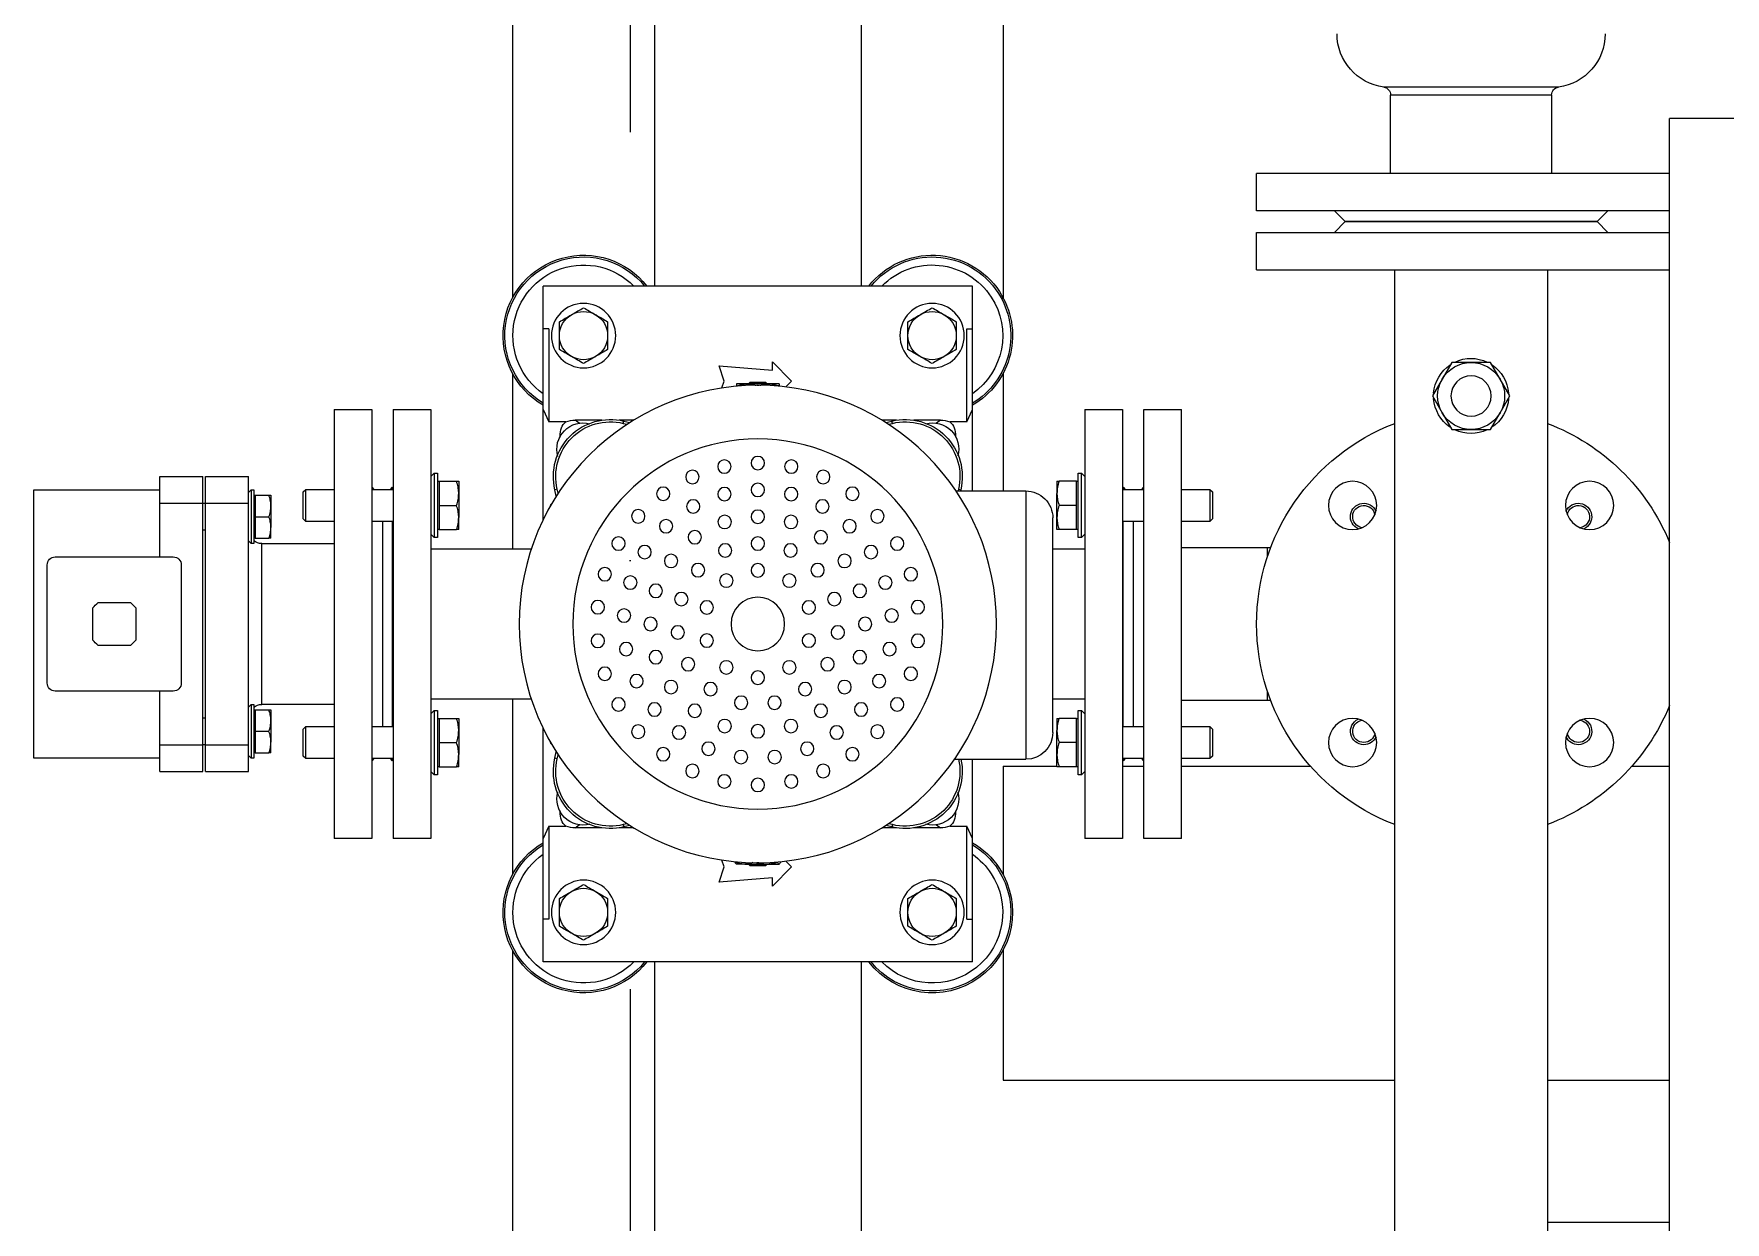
# Model space of a CAD drawing. Extents: x 179183 to 294833, y 947252 to 1004652.
# Drawn here: x 262904 to 264878, y 974780 to 976166 of the extents above; entities that cross this region are included whole.
import ezdxf

# ---------------------------------------------------------------- set-up
doc = ezdxf.new("R2010")
doc.units = 0
doc.header["$LTSCALE"] = 1000
doc.linetypes.add('DASHDOT', pattern=[1, 0.5, -0.25, 0, -0.25])
doc.layers.add('a_shb', color=2, linetype='Continuous')

# ---------------------------------------------------------------- blocks, each defined once
blk = doc.blocks.new('落地式膨胀箱')
at = {"layer": 'a_shb', "linetype": 'Continuous', "lineweight": 15}
for p, q in [((108.82, 898.01), (108.82, 824.47)), ((265.29, 898.01), (108.82, 898.01)), ((221.48, 890.18), (152.63, 890.18)), ((265.29, 824.47), (265.29, 898.01)), ((147.94, 885.49), (147.94, 816.64)), ((226.17, 816.64), (226.17, 885.49)), ((174.54, 860.46), (174.54, 841.68)), ((196.44, 863.58), (177.67, 863.58)), ((199.57, 841.68), (199.57, 860.46)), ((177.67, 838.55), (196.44, 838.55)), ((101, 824.47), (101, 799.43)), ((116.64, 824.47), (101, 824.47)), ((116.64, 824.47), (116.64, 799.43)), ((147.94, 824.47), (116.64, 824.47)), ((257.47, 824.47), (226.17, 824.47)), ((257.47, 824.47), (257.47, 799.43)), ((273.12, 824.47), (257.47, 824.47)), ((273.12, 824.47), (273.12, 799.43)), ((152.63, 811.95), (221.48, 811.95)), ((116.64, 799.43), (101, 799.43)), ((116.64, 799.43), (116.64, 797.87)), ((257.47, 799.43), (116.64, 799.43)), ((132.29, 797.87), (132.29, 799.43)), ((241.82, 799.43), (241.82, 797.87)), ((257.47, 797.87), (257.47, 799.43)), ((273.12, 799.43), (257.47, 799.43)), ((101, 797.87), (101, 772.83)), ((116.64, 797.87), (101, 797.87)), ((116.64, 797.87), (116.64, 772.83)), ((257.47, 797.87), (116.64, 797.87)), ((257.47, 797.87), (257.47, 772.83)), ((273.12, 797.87), (257.47, 797.87)), ((273.12, 797.87), (273.12, 772.83)), ((116.64, 772.83), (101, 772.83)), ((110.38, 772.83), (108.82, 771.27)), ((108.82, 771.27), (108.82, 769.7)), ((108.82, 771.27), (130.44, 771.27)), ((257.47, 772.83), (116.64, 772.83)), ((130.44, 771.27), (140.11, 771.27)), ((140.11, 771.27), (138.55, 772.83)), ((140.11, 769.7), (140.11, 771.27)), ((235.56, 772.83), (234, 771.27)), ((234, 771.27), (234, 769.7)), ((234, 771.27), (255.62, 771.27)), ((255.62, 771.27), (265.29, 771.27)), ((273.12, 772.83), (257.47, 772.83)), ((265.29, 771.27), (263.73, 772.83)), ((265.29, 769.7), (265.29, 771.27)), ((108.82, 769.7), (130.44, 769.7)), ((111.95, 769.7), (111.95, 768.76)), ((111.95, 768.76), (111.95, 760.81)), ((111.95, 768.76), (118.21, 768.76)), ((118.21, 768.76), (124.47, 768.76)), ((124.47, 768.76), (124.47, 760.81)), ((124.47, 768.76), (130.73, 768.76)), ((130.44, 769.7), (140.11, 769.7)), ((130.73, 768.76), (136.98, 768.76)), ((136.98, 768.76), (136.98, 769.7)), ((136.98, 768.76), (136.98, 760.81)), ((140.11, 765.01), (140.11, 722.76)), ((234, 765.01), (140.11, 765.01)), ((234, 769.7), (255.62, 769.7)), ((234, 722.76), (234, 765.01)), ((237.13, 769.7), (237.13, 768.76)), ((237.13, 768.76), (237.13, 760.81)), ((237.13, 768.76), (243.39, 768.76)), ((243.39, 768.76), (249.64, 768.76)), ((249.64, 768.76), (249.64, 760.81)), ((249.64, 768.76), (255.9, 768.76)), ((255.62, 769.7), (265.29, 769.7)), ((255.9, 768.76), (262.16, 768.76)), ((262.16, 768.76), (262.16, 769.7)), ((262.16, 768.76), (262.16, 760.81)), ((111.95, 759.69), (118.21, 759.69)), ((118.21, 759.69), (130.73, 759.69)), ((136.98, 759.69), (130.73, 759.69)), ((237.13, 759.69), (243.39, 759.69)), ((243.39, 759.69), (255.9, 759.69)), ((262.16, 759.69), (255.9, 759.69)), ((110.02, 740.75), (108.52, 739.25)), ((125.78, 740.75), (110.02, 740.75)), ((127.29, 739.25), (125.78, 740.75)), ((248.33, 740.75), (246.82, 739.25)), ((264.09, 740.75), (248.33, 740.75)), ((265.6, 739.25), (264.09, 740.75)), ((108.52, 739.25), (108.52, 722.76)), ((127.29, 739.25), (108.52, 739.25)), ((127.29, 722.76), (127.29, 739.25)), ((246.82, 739.25), (246.82, 722.76)), ((265.6, 739.25), (246.82, 739.25)), ((265.6, 722.76), (265.6, 739.25)), ((61.88, 722.76), (61.88, 700.85)), ((61.88, 722.76), (187.06, 722.76)), ((187.06, 722.76), (312.23, 722.76)), ((312.23, 700.85), (312.23, 722.76)), ((61.88, 700.85), (187.06, 700.85)), ((107.25, 700.85), (108.52, 699.59)), ((108.52, 700.85), (108.52, 688.34)), ((127.29, 688.34), (127.29, 700.85)), ((187.06, 700.85), (312.23, 700.85)), ((246.82, 700.85), (246.82, 688.34)), ((265.6, 699.59), (266.86, 700.85)), ((265.6, 688.34), (265.6, 700.85)), ((127.29, 694.59), (246.82, 694.59)), ((61.88, 688.34), (61.88, 666.43)), ((61.88, 688.34), (312.23, 688.34)), ((108.52, 689.91), (107.25, 688.65)), ((107.25, 688.65), (107.25, 688.34)), ((108.52, 688.65), (107.25, 688.65)), ((246.82, 688.65), (127.29, 688.65)), ((266.86, 688.65), (265.6, 689.91)), ((266.86, 688.65), (265.6, 688.65)), ((266.86, 688.34), (266.86, 688.65)), ((312.23, 666.43), (312.23, 688.34)), ((61.88, 666.43), (312.23, 666.43)), ((101.08, 666.43), (99.13, 664.47)), ((99.13, 664.47), (99.13, 662.52)), ((99.13, 664.47), (125.07, 664.47)), ((99.13, 662.52), (125.07, 662.52)), ((103.82, 662.52), (103.82, 661.58)), ((103.82, 661.58), (103.82, 651.34)), ((103.82, 661.58), (110.86, 661.58)), ((110.86, 661.58), (117.9, 661.58)), ((117.9, 661.58), (117.9, 651.34)), ((117.9, 661.58), (124.95, 661.58)), ((124.95, 661.58), (131.99, 661.58)), ((125.07, 664.47), (136.68, 664.47)), ((125.07, 662.52), (136.68, 662.52)), ((131.99, 661.58), (131.99, 662.52)), ((131.99, 661.58), (131.99, 651.34)), ((136.68, 664.47), (134.72, 666.43)), ((136.68, 662.52), (136.68, 664.47)), ((143.24, 666.43), (143.24, 607.72)), ((230.87, 607.72), (230.87, 666.43)), ((239.39, 666.43), (237.43, 664.47)), ((237.43, 664.47), (237.43, 662.52)), ((237.43, 664.47), (263.38, 664.47)), ((237.43, 662.52), (263.38, 662.52)), ((242.12, 662.52), (242.12, 661.58)), ((242.12, 661.58), (242.12, 651.34)), ((242.12, 661.58), (249.17, 661.58)), ((249.17, 661.58), (256.21, 661.58)), ((256.21, 661.58), (256.21, 651.34)), ((256.21, 661.58), (263.25, 661.58)), ((263.25, 661.58), (270.29, 661.58)), ((263.38, 664.47), (274.98, 664.47)), ((263.38, 662.52), (274.98, 662.52)), ((270.29, 661.58), (270.29, 662.52)), ((270.29, 661.58), (270.29, 651.34)), ((274.98, 664.47), (273.03, 666.43)), ((274.98, 662.52), (274.98, 664.47)), ((103.82, 650.08), (110.86, 650.08)), ((110.86, 650.08), (124.95, 650.08)), ((131.99, 650.08), (124.95, 650.08)), ((242.12, 650.08), (249.17, 650.08)), ((249.17, 650.08), (263.25, 650.08)), ((270.29, 650.08), (263.25, 650.08)), ((-517.07, 618.71), (-3.16, 618.71)), ((40.85, 618.71), (143.24, 618.71)), ((230.87, 618.71), (333.26, 618.71)), ((377.27, 618.71), (622.73, 618.71)), ((-10.1, 350.36), (-10.1, 600.71)), ((14.94, 600.71), (-10.1, 600.71)), ((61.88, 600.71), (14.94, 600.71)), ((14.94, 597.42), (14.94, 600.71)), ((14.94, 597.42), (69.15, 597.42)), ((61.88, 600.71), (69.15, 597.42)), ((126.03, 600.71), (61.88, 600.71)), ((69.15, 587.66), (69.15, 597.42)), ((108.47, 592.57), (108.79, 593.91)), ((110.78, 592.05), (108.47, 592.57)), ((112.45, 593.12), (108.79, 593.91)), ((117.43, 596.14), (116.92, 595.84)), ((116.92, 595.84), (116.92, 595.84)), ((117.93, 596.43), (117.43, 596.14)), ((117.93, 596.43), (117.93, 596.43)), ((312.23, 600.71), (248.08, 600.71)), ((256.69, 596.14), (256.18, 596.43)), ((256.18, 596.43), (256.18, 596.43)), ((257.19, 595.84), (256.69, 596.14)), ((257.19, 595.84), (257.19, 595.84)), ((265.32, 593.91), (261.66, 593.12)), ((265.64, 592.57), (263.33, 592.05)), ((265.64, 592.57), (265.32, 593.91)), ((304.96, 597.42), (312.23, 600.71)), ((304.96, 597.42), (304.96, 587.66)), ((304.96, 597.42), (359.17, 597.42)), ((359.17, 600.71), (312.23, 600.71)), ((359.17, 597.42), (359.17, 600.71)), ((384.21, 600.71), (359.17, 600.71)), ((384.21, 350.36), (384.21, 600.71)), ((77.79, 590.94), (78.21, 591.13)), ((295.94, 591.1), (296.32, 590.94)), ((68.14, 566.64), (68.14, 582.04)), ((69.91, 579.72), (68.14, 582.04)), ((69.91, 579.72), (69.87, 579.45)), ((305.97, 582.04), (304.21, 579.72)), ((304.24, 579.46), (304.21, 579.72)), ((305.97, 566.64), (305.97, 582.04)), ((68.14, 548), (68.14, 556.54)), ((70.02, 554.12), (68.68, 553.8)), ((68.68, 553.8), (69.47, 550.14)), ((70.02, 554.12), (70.54, 551.81)), ((303.57, 551.81), (304.09, 554.12)), ((304.09, 554.12), (305.43, 553.8)), ((304.64, 550.14), (305.43, 553.8)), ((305.97, 548), (305.97, 556.54)), ((-517.07, 535.78), (-10.1, 535.78)), ((384.21, 535.78), (615.79, 535.78)), ((45.34, 495.26), (36.39, 498.09)), ((36.39, 498.09), (38.9, 466.89)), ((49.39, 496.54), (45.34, 495.26)), ((328.77, 495.26), (324.72, 496.54)), ((337.73, 498.09), (328.77, 495.26)), ((335.21, 466.89), (337.73, 498.09)), ((47.01, 481.79), (47.01, 488.05)), ((48.36, 488.05), (48.13, 488.05)), ((325.67, 488.89), (325.98, 488.89)), ((327.1, 483.16), (327.1, 488.05)), ((47.01, 481.01), (46.23, 480.23)), ((46.23, 470.84), (46.23, 480.23)), ((47.01, 469.27), (47.01, 481.79)), ((47.8, 476.12), (47.8, 475.53)), ((47.8, 476.12), (47.8, 476.12)), ((47.8, 475.53), (47.8, 474.95)), ((47.8, 474.95), (47.8, 474.95)), ((326.32, 476.12), (326.31, 476.12)), ((326.32, 474.95), (326.31, 474.95)), ((326.32, 475.53), (326.32, 476.12)), ((326.32, 474.95), (326.32, 475.53)), ((327.1, 483.16), (327.1, 470.75)), ((327.88, 480.23), (327.1, 481.01)), ((327.88, 480.23), (327.88, 470.84)), ((38.9, 466.89), (34.21, 466.89)), ((34.21, 466.89), (45.34, 455.81)), ((46.23, 470.84), (47.01, 470.06)), ((47.01, 463.02), (47.01, 469.27)), ((325.84, 464.07), (325.98, 464.07)), ((327.1, 470.06), (327.88, 470.84)), ((327.1, 470.75), (327.1, 463.12)), ((328.77, 455.81), (339.9, 466.89)), ((339.9, 466.89), (335.21, 466.89)), ((45.34, 455.81), (48.76, 459.21)), ((48.36, 463.02), (48.13, 463.02)), ((325.36, 459.21), (328.77, 455.81)), ((325.67, 462.17), (325.98, 462.17)), ((-517.07, 415.29), (-10.1, 415.29)), ((384.21, 415.29), (615.79, 415.29)), ((68.14, 394.52), (68.14, 403.06)), ((69.47, 400.92), (68.68, 397.27)), ((70.02, 396.95), (68.68, 397.27)), ((70.54, 399.26), (70.02, 396.95)), ((304.09, 396.95), (303.57, 399.26)), ((304.09, 396.95), (305.43, 397.27)), ((305.43, 397.27), (304.64, 400.92)), ((305.97, 394.52), (305.97, 403.06)), ((68.14, 369.02), (68.14, 384.43)), ((305.97, 369.02), (305.97, 384.43)), ((68.14, 369.02), (69.91, 371.35)), ((69.87, 371.62), (69.91, 371.35)), ((304.21, 371.35), (304.24, 371.61)), ((304.21, 371.35), (305.97, 369.02)), ((69.15, 353.65), (69.15, 363.41)), ((78.36, 359.83), (77.79, 360.13)), ((108.47, 358.5), (109.47, 358.73)), ((108.47, 358.5), (108.79, 357.16)), ((108.79, 357.16), (109.47, 357.32)), ((109.47, 359.89), (109.47, 319.06)), ((265.95, 360.77), (265.95, 319.06)), ((296.32, 360.13), (295.98, 359.99)), ((304.96, 363.41), (304.96, 353.65)), ((14.94, 350.36), (-10.1, 350.36)), ((14.94, 353.65), (14.94, 350.36)), ((69.15, 353.65), (14.94, 353.65)), ((61.88, 350.36), (14.94, 350.36)), ((69.15, 353.65), (61.88, 350.36)), ((109.47, 350.36), (61.88, 350.36)), ((312.23, 350.36), (265.95, 350.36)), ((312.23, 350.36), (304.96, 353.65)), ((359.17, 353.65), (304.96, 353.65)), ((359.17, 350.36), (312.23, 350.36)), ((359.17, 353.65), (359.17, 350.36)), ((384.21, 350.36), (359.17, 350.36)), ((-517.07, 332.36), (-3.16, 332.36)), ((40.85, 332.36), (109.47, 332.36)), ((269.99, 332.36), (269.99, 300.99)), ((269.99, 332.36), (333.26, 332.36)), ((377.27, 332.36), (453.06, 332.36)), ((453.06, 332.36), (453.06, 103.91)), ((109.47, 319.06), (265.95, 319.06)), ((103.82, 300.99), (110.86, 300.99)), ((103.82, 289.49), (103.82, 299.73)), ((124.95, 300.99), (110.86, 300.99)), ((117.9, 289.49), (117.9, 299.73)), ((131.99, 300.99), (124.95, 300.99)), ((250.3, 303.41), (125.12, 303.41)), ((131.99, 289.49), (131.99, 299.73)), ((143.24, 303.41), (143.24, 284.64)), ((230.87, 284.64), (230.87, 303.41)), ((242.12, 300.99), (249.17, 300.99)), ((242.12, 289.49), (242.12, 299.73)), ((263.25, 300.99), (249.17, 300.99)), ((256.21, 289.49), (256.21, 299.73)), ((270.29, 300.99), (263.25, 300.99)), ((270.29, 289.49), (270.29, 299.73)), ((99.13, 288.55), (99.13, 286.59)), ((110.73, 288.55), (99.13, 288.55)), ((99.13, 286.59), (101.08, 284.64)), ((110.73, 286.59), (99.13, 286.59)), ((103.82, 289.49), (103.82, 288.55)), ((110.86, 289.49), (103.82, 289.49)), ((136.68, 288.55), (110.73, 288.55)), ((136.68, 286.59), (110.73, 286.59)), ((117.9, 289.49), (110.86, 289.49)), ((124.95, 289.49), (117.9, 289.49)), ((131.99, 289.49), (124.95, 289.49)), ((131.99, 288.55), (131.99, 289.49)), ((134.72, 284.64), (136.68, 286.59)), ((136.68, 286.59), (136.68, 288.55)), ((237.43, 288.55), (237.43, 286.59)), ((249.04, 288.55), (237.43, 288.55)), ((237.43, 286.59), (239.39, 284.64)), ((249.04, 286.59), (237.43, 286.59)), ((242.12, 289.49), (242.12, 288.55)), ((249.17, 289.49), (242.12, 289.49)), ((274.98, 288.55), (249.04, 288.55)), ((274.98, 286.59), (249.04, 286.59)), ((256.21, 289.49), (249.17, 289.49)), ((263.25, 289.49), (256.21, 289.49)), ((270.29, 289.49), (263.25, 289.49)), ((270.29, 288.55), (270.29, 289.49)), ((273.03, 284.64), (274.98, 286.59)), ((274.98, 286.59), (274.98, 288.55)), ((61.88, 284.64), (61.88, 262.73)), ((61.88, 284.64), (312.23, 284.64)), ((312.23, 262.73), (312.23, 284.64)), ((61.88, 262.73), (312.23, 262.73)), ((107.25, 262.73), (107.25, 262.42)), ((107.25, 262.42), (108.52, 261.16)), ((108.52, 262.42), (107.25, 262.42)), ((108.52, 262.73), (108.52, 250.21)), ((127.29, 250.21), (127.29, 262.73)), ((246.82, 262.42), (127.29, 262.42)), ((246.82, 262.73), (246.82, 250.21)), ((265.6, 250.21), (265.6, 262.73)), ((265.6, 261.16), (266.86, 262.42)), ((266.86, 262.42), (265.6, 262.42)), ((266.86, 262.42), (266.86, 262.73)), ((269.99, 262.73), (269.99, 250.21)), ((61.88, 250.21), (61.88, 228.31)), ((312.23, 250.21), (61.88, 250.21)), ((108.52, 251.47), (107.25, 250.21)), ((127.29, 256.47), (246.82, 256.47)), ((266.86, 250.21), (265.6, 251.47)), ((312.23, 228.31), (312.23, 250.21)), ((312.23, 228.31), (61.88, 228.31)), ((108.52, 228.31), (108.52, 211.82)), ((127.29, 211.82), (127.29, 228.31)), ((142.46, 228.31), (142.46, 178.24)), ((231.65, 178.24), (231.65, 228.31)), ((246.82, 228.31), (246.82, 211.82)), ((265.6, 211.82), (265.6, 228.31)), ((269.99, 228.31), (269.99, 153.08)), ((108.52, 211.82), (110.02, 210.31)), ((108.52, 211.82), (127.29, 211.82)), ((110.02, 210.31), (125.78, 210.31)), ((125.78, 210.31), (127.29, 211.82)), ((246.82, 211.82), (248.33, 210.31)), ((246.82, 211.82), (265.6, 211.82)), ((248.33, 210.31), (264.09, 210.31)), ((264.09, 210.31), (265.6, 211.82)), ((-53.91, 184.5), (-75.82, 184.5)), ((-75.82, 59.32), (-75.82, 184.5)), ((-53.91, 59.32), (-53.91, 184.5)), ((-19.49, 184.5), (-41.39, 184.5)), ((-41.39, 184.5), (-41.39, -56.47)), ((-19.49, 184.5), (-19.49, -56.47)), ((142.46, 178.24), (142.46, 176.28)), ((142.46, 178.24), (147.97, 178.24)), ((226.14, 178.24), (231.65, 178.24)), ((231.65, 176.28), (231.65, 178.24)), ((-47.65, 132.86), (-53.91, 139.12)), ((-41.39, 139.12), (-47.65, 132.86)), ((-47.65, -14.22), (-47.65, 132.86)), ((-47.65, 132.86), (-47.65, 59.32)), ((-126.16, 8.29), (-126.16, 110.34)), ((-75.82, 106.26), (-121.5, 106.26)), ((-121.5, 12.38), (-121.5, 106.26)), ((187.06, 103.91), (-19.49, 103.91)), ((1019.49, 103.91), (187.06, 103.91)), ((44.27, 76.26), (54.05, 81.9)), ((54.05, 81.9), (63.83, 76.26)), ((34.5, 70.61), (44.27, 76.26)), ((34.5, 59.32), (34.5, 70.61)), ((63.83, 76.26), (73.61, 70.61)), ((73.61, 70.61), (73.61, 59.32)), ((-75.82, -56.47), (-75.82, 59.32)), ((-53.91, -56.47), (-53.91, 59.32)), ((-47.65, 59.32), (-47.65, -14.22)), ((44.27, 42.38), (34.5, 48.02)), ((54.05, 36.73), (44.27, 42.38)), ((63.83, 42.38), (54.05, 36.73)), ((73.61, 48.02), (63.83, 42.38)), ((-121.5, 12.38), (-75.82, 12.38)), ((-19.49, 14.72), (812.94, 14.72)), ((453.06, 14.72), (453.06, -56.47)), ((535.99, 14.72), (535.99, -56.47)), ((-53.91, -20.48), (-47.65, -14.22)), ((-47.65, -14.22), (-41.39, -20.48)), ((269.99, -34.45), (269.99, -56.47)), ((830.94, -56.47), (-107.89, -56.47)), ((-107.89, -525.89), (-107.89, -56.47))]:
    blk.add_line(p, q, dxfattribs=at)
at = {"layer": 'a_shb', "color": 1, "linetype": 'DASHDOT'}
blk.add_line((-2600, 550), (1900, 550), dxfattribs=at)
at = {"layer": 'a_shb', "linetype": 'Continuous', "lineweight": 15}
for centre, radius in [((187.06, 475.53), 139.26), ((18.85, 577.24), 18.78), ((355.26, 577.24), 18.78), ((187.06, 475.53), 107.97), ((177.24, 568.9), 3.91), ((196.87, 568.9), 3.91), ((158.04, 564.82), 3.91), ((216.07, 564.82), 3.91), ((140.11, 556.84), 3.91), ((162.88, 549.94), 3.91), ((182.14, 553.62), 3.91), ((201.72, 552.38), 3.91), ((234, 556.84), 3.91), ((124.24, 545.3), 3.91), ((145.13, 541.59), 3.91), ((220.37, 546.32), 3.91), ((249.88, 545.3), 3.91), ((111.1, 530.72), 3.91), ((130.02, 529.09), 3.91), ((167.71, 535.06), 3.91), ((187.06, 538.12), 3.91), ((206.4, 535.06), 3.91), ((236.93, 535.82), 3.91), ((263.01, 530.72), 3.91), ((150.27, 526.17), 3.91), ((172.55, 520.18), 3.91), ((191.96, 522.22), 3.91), ((223.84, 526.17), 3.91), ((250.35, 521.52), 3.91), ((101.29, 513.72), 3.91), ((118.5, 513.22), 3.91), ((136.42, 512.32), 3.91), ((155.65, 510.42), 3.91), ((210.53, 516.19), 3.91), ((237.69, 512.32), 3.91), ((272.82, 513.72), 3.91), ((177.38, 505.3), 3.91), ((196.73, 505.3), 3.91), ((225.03, 503.13), 3.91), ((259.8, 504.33), 3.91), ((95.22, 495.05), 3.91), ((111.28, 494.99), 3.91), ((127.53, 494.87), 3.91), ((144.17, 494.63), 3.91), ((161.74, 493.93), 3.91), ((212.37, 493.93), 3.91), ((246.58, 494.87), 3.91), ((278.89, 495.05), 3.91), ((187.06, 475.53), 15.65), ((232.97, 485.29), 3.91), ((264.67, 485.34), 3.91), ((93.17, 475.53), 3.91), ((108.82, 475.53), 3.91), ((124.47, 475.53), 3.91), ((140.11, 475.53), 3.91), ((155.76, 475.53), 3.91), ((218.35, 475.53), 3.91), ((249.64, 475.53), 3.91), ((280.94, 475.53), 3.91), ((232.97, 465.77), 3.91), ((264.67, 465.73), 3.91), ((95.22, 456.01), 3.91), ((111.28, 456.08), 3.91), ((127.53, 456.19), 3.91), ((144.17, 456.44), 3.91), ((161.74, 457.14), 3.91), ((212.37, 457.14), 3.91), ((246.58, 456.19), 3.91), ((278.89, 456.01), 3.91), ((155.65, 440.65), 3.91), ((177.38, 445.77), 3.91), ((196.73, 445.77), 3.91), ((225.03, 447.94), 3.91), ((259.8, 446.73), 3.91), ((101.29, 437.35), 3.91), ((118.5, 437.84), 3.91), ((136.42, 438.74), 3.91), ((172.55, 430.89), 3.91), ((210.53, 434.88), 3.91), ((237.69, 438.74), 3.91), ((272.82, 437.35), 3.91), ((130.02, 421.98), 3.91), ((150.27, 424.9), 3.91), ((191.96, 428.85), 3.91), ((223.84, 424.9), 3.91), ((250.35, 429.55), 3.91), ((111.1, 420.35), 3.91), ((167.71, 416.01), 3.91), ((187.06, 412.94), 3.91), ((206.4, 416.01), 3.91), ((236.93, 415.25), 3.91), ((263.01, 420.35), 3.91), ((124.24, 405.76), 3.91), ((145.13, 409.48), 3.91), ((162.88, 401.13), 3.91), ((220.37, 404.74), 3.91), ((249.88, 405.76), 3.91), ((140.11, 394.23), 3.91), ((182.14, 397.45), 3.91), ((201.72, 398.68), 3.91), ((234, 394.23), 3.91), ((18.85, 373.83), 18.78), ((158.04, 386.25), 3.91), ((177.24, 382.16), 3.91), ((196.87, 382.16), 3.91), ((216.07, 386.25), 3.91), ((355.26, 373.83), 18.78), ((117.9, 128.47), 14.08), ((256.21, 128.47), 14.08), ((54.05, 59.32), 11.74), ((117.9, -9.83), 14.08), ((256.21, -9.83), 14.08)]:
    blk.add_circle(centre, radius, dxfattribs=at)
for centre, radius, start, end in [((152.63, 885.49), 4.69, 90, 180), ((221.48, 885.49), 4.69, 0, 90), ((187.06, 851.07), 15.65, 126.8699, 143.1301), ((187.06, 851.07), 15.65, 36.8699, 53.1301), ((187.06, 851.07), 15.65, 216.8699, 233.1301), ((187.06, 851.07), 15.65, 306.8699, 323.1301), ((152.63, 816.64), 4.69, 180, 270), ((221.48, 816.64), 4.69, 270, 0), ((132.29, 765.01), 7.82, 0, 36.8699), ((241.82, 765.01), 7.82, 143.1301, 180), ((18.85, 577.24), 46.94, 30, 231.92688), ((18.85, 577.24), 45.9, 30.75527, 230.89879), ((355.26, 577.24), 46.94, 308.07312, 150), ((355.26, 577.24), 45.9, 309.10121, 149.24473), ((18.85, 577.24), 41.21, 34.72172, 225.37241), ((355.26, 577.24), 41.21, 314.62759, 145.27828), ((101, 561.59), 33.24, 76.43793, 193.56207), ((101, 561.59), 31.87, 76.43793, 193.56207), ((85.07, 577.5), 15.33, 74.15125, 194.91788), ((273.12, 561.59), 33.24, 346.43793, 103.56207), ((273.12, 561.59), 31.87, 346.43793, 103.56207), ((289.01, 577.49), 15.35, 345.20857, 104.90547), ((18.85, 577.24), 14.08, 150, 210), ((18.85, 577.24), 14.08, 90, 150), ((18.85, 577.24), 14.08, 30, 90), ((18.85, 577.24), 14.08, 330, 30), ((355.26, 577.24), 14.08, 150, 210), ((355.26, 577.24), 14.08, 90, 150), ((355.26, 577.24), 14.08, 30, 90), ((355.26, 577.24), 14.08, 330, 30), ((18.85, 577.24), 14.08, 210, 270), ((18.85, 577.24), 14.08, 270, 330), ((355.26, 577.24), 14.08, 210, 270), ((355.26, 577.24), 14.08, 270, 330), ((18.85, 373.83), 46.94, 128.07312, 236.84238), ((18.85, 373.83), 45.9, 129.10121, 236.84238), ((355.26, 373.83), 46.94, 236.84238, 51.92688), ((355.26, 373.83), 45.9, 236.84238, 50.89879), ((18.85, 373.83), 41.21, 134.62759, 236.84238), ((101, 389.47), 33.24, 166.43793, 283.56207), ((101, 389.47), 31.87, 166.43793, 283.56207), ((273.12, 389.47), 33.24, 257.54633, 13.56207), ((273.12, 389.47), 31.87, 256.99795, 13.56207), ((355.26, 373.83), 41.21, 236.84238, 45.37241), ((18.85, 373.83), 14.08, 90, 150), ((18.85, 373.83), 14.08, 30, 90), ((355.26, 373.83), 14.08, 90, 150), ((355.26, 373.83), 14.08, 30, 90), ((18.85, 373.83), 14.08, 150, 210), ((18.85, 373.83), 14.08, 330, 30), ((85.1, 373.58), 15.35, 165.21326, 284.84574), ((289.01, 373.58), 15.35, 255.21306, 14.84595), ((355.26, 373.83), 14.08, 150, 210), ((355.26, 373.83), 14.08, 330, 30), ((18.85, 373.83), 14.08, 210, 270), ((18.85, 373.83), 14.08, 270, 330), ((355.26, 373.83), 14.08, 210, 270), ((355.26, 373.83), 14.08, 270, 330), ((18.85, 373.83), 46.94, 236.84238, 330), ((18.85, 373.83), 45.9, 236.84238, 329.24473), ((18.85, 373.83), 41.21, 236.84238, 325.27828), ((355.26, 373.83), 46.94, 210, 236.84238), ((355.26, 373.83), 45.9, 210.75527, 236.84238), ((355.26, 373.83), 41.21, 214.72172, 236.84238), ((125.12, 319.06), 15.65, 180, 270), ((250.3, 319.06), 15.65, 270, 0), ((187.06, 59.32), 125.18, 90, 159.12993), ((187.06, 59.32), 125.18, 20.87007, 90), ((-157.18, 106.26), 31.29, 7.49472, 90), ((124.47, 121.91), 7.82, 24.45316, 245.54684), ((124.47, 121.91), 6.53, 9.96503, 260.03497), ((249.64, 121.91), 7.82, 0, 155.54684), ((249.64, 121.91), 6.53, 0, 170.03497), ((249.64, 121.91), 6.53, 279.96503, 0), ((249.64, 121.91), 7.82, 294.45316, 0), ((-121.5, 110.95), 4.69, 187.49472, 270), ((54.05, 59.32), 21.91, 94.32132, 146.26228), ((54.05, 59.32), 21.91, 34.22581, 85.93734), ((54.05, 59.32), 19.56, 120, 180), ((54.05, 59.32), 19.56, 60, 120), ((54.05, 59.32), 19.56, 0, 60), ((54.05, 59.32), 21.91, 154.67369, 205.42321), ((54.05, 59.32), 19.56, 180, 240), ((54.05, 59.32), 19.56, 300, 0), ((54.05, 59.32), 21.91, 334.7111, 25.57043), ((54.05, 59.32), 21.91, 213.99717, 265.45122), ((54.05, 59.32), 19.56, 240, 300), ((54.05, 59.32), 21.91, 273.96775, 326.54807), ((-121.5, 7.68), 4.69, 90, 172.50528), ((187.06, 59.32), 125.18, 200.87007, 247.66835), ((187.06, 59.32), 125.18, 292.33165, 339.12993), ((-157.18, 12.38), 31.29, 270, 352.50528), ((124.47, -3.27), 7.82, 114.45316, 335.54684), ((124.47, -3.27), 6.53, 99.96503, 350.03497), ((249.64, -3.27), 6.53, 0, 80.03497), ((249.64, -3.27), 7.82, 0, 65.54684), ((249.64, -3.27), 7.82, 204.45316, 0), ((249.64, -3.27), 6.53, 189.96503, 0)]:
    blk.add_arc(centre, radius, start, end, dxfattribs=at)
for centre, major_axis, ratio, start_param, end_param in [((84.09, 581.24), (-9.97, 13.12), 0.949478, 0.537719, 0.895787), ((91.94, 570.91), (22.94, -16.56), 0.491503, 2.532382, 3.124443), ((282.17, 570.91), (22.94, 16.56), 0.491503, 0.01715, 0.60921), ((290.02, 581.24), (-9.97, -13.12), 0.949478, 2.245805, 2.603874), ((84.09, 369.83), (9.97, 13.12), 0.949478, 2.245805, 2.603874), ((290.02, 369.83), (9.97, -13.12), 0.949478, 0.537719, 0.895787), ((91.94, 380.16), (22.94, 16.56), 0.491503, 3.158743, 3.750803), ((282.17, 380.16), (22.94, -16.56), 0.491503, 5.673975, 6.266035)]:
    blk.add_ellipse(centre, major_axis=major_axis, ratio=ratio, start_param=start_param, end_param=end_param, dxfattribs=at)
for points, knots in [([(118.21, 759.69), (118.06, 759.69), (116.94, 759.7), (114.82, 759.94), (112.91, 760.52), (111.95, 760.81)], [0, 0, 0, 0, 0.07008, 0.530784, 1, 1, 1, 1]), ([(111.95, 760.81), (111.95, 760.34), (111.95, 759.75), (111.95, 759.7), (111.95, 759.69)], [0, 0, 0, 0, 0.785608, 1, 1, 1, 1]), ([(124.47, 760.81), (123.45, 760.49), (121.4, 759.86), (119.28, 759.75), (118.21, 759.69)], [0, 0, 0, 0, 0.495453, 1, 1, 1, 1]), ([(130.73, 759.69), (130.58, 759.69), (129.45, 759.7), (127.34, 759.94), (125.43, 760.52), (124.47, 760.81)], [0, 0, 0, 0, 0.070092, 0.53079, 1, 1, 1, 1]), ([(136.98, 760.81), (135.97, 760.49), (133.92, 759.86), (131.8, 759.75), (130.73, 759.69)], [0, 0, 0, 0, 0.49546, 1, 1, 1, 1]), ([(136.98, 759.69), (136.98, 759.7), (136.98, 759.75), (136.98, 760.34), (136.98, 760.81)], [0, 0, 0, 0, 0.214392, 1, 1, 1, 1]), ([(243.39, 759.69), (243.24, 759.69), (242.11, 759.7), (240, 759.94), (238.09, 760.52), (237.13, 760.81)], [0, 0, 0, 0, 0.0700798, 0.5307813, 1, 1, 1, 1]), ([(237.13, 760.81), (237.13, 760.34), (237.13, 759.75), (237.13, 759.7), (237.13, 759.69)], [0, 0, 0, 0, 0.785608, 1, 1, 1, 1]), ([(249.64, 760.81), (248.63, 760.49), (246.58, 759.86), (244.46, 759.75), (243.39, 759.69)], [0, 0, 0, 0, 0.495452, 1, 1, 1, 1]), ([(255.9, 759.69), (255.75, 759.69), (254.63, 759.7), (252.51, 759.94), (250.61, 760.52), (249.64, 760.81)], [0, 0, 0, 0, 0.070092, 0.53079, 1, 1, 1, 1]), ([(262.16, 760.81), (261.15, 760.49), (259.09, 759.86), (256.97, 759.75), (255.9, 759.69)], [0, 0, 0, 0, 0.495458, 1, 1, 1, 1]), ([(262.16, 759.69), (262.16, 759.7), (262.16, 759.75), (262.16, 760.34), (262.16, 760.81)], [0, 0, 0, 0, 0.214392, 1, 1, 1, 1]), ([(110.86, 650.08), (110.7, 650.08), (109.43, 650.09), (107.05, 650.37), (104.9, 651.01), (103.82, 651.34)], [0, 0, 0, 0, 0.070092, 0.530786, 1, 1, 1, 1]), ([(103.82, 651.34), (103.82, 650.82), (103.82, 650.15), (103.82, 650.09), (103.82, 650.08)], [0, 0, 0, 0, 0.7796458, 1, 1, 1, 1]), ([(117.9, 651.34), (116.76, 650.98), (114.45, 650.27), (112.07, 650.14), (110.86, 650.08)], [0, 0, 0, 0, 0.495459, 1, 1, 1, 1]), ([(124.95, 650.08), (124.78, 650.08), (123.51, 650.09), (121.13, 650.37), (118.99, 651.01), (117.9, 651.34)], [0, 0, 0, 0, 0.070091, 0.53078, 1, 1, 1, 1]), ([(131.99, 651.34), (130.84, 650.98), (128.53, 650.27), (126.15, 650.14), (124.95, 650.08)], [0, 0, 0, 0, 0.4954649, 1, 1, 1, 1]), ([(131.99, 650.08), (131.99, 650.09), (131.99, 650.15), (131.99, 650.82), (131.99, 651.34)], [0, 0, 0, 0, 0.2203542, 1, 1, 1, 1]), ([(249.17, 650.08), (249, 650.08), (247.74, 650.09), (245.35, 650.37), (243.21, 651.01), (242.12, 651.34)], [0, 0, 0, 0, 0.070094, 0.530786, 1, 1, 1, 1]), ([(242.12, 651.34), (242.12, 650.82), (242.12, 650.15), (242.12, 650.09), (242.12, 650.08)], [0, 0, 0, 0, 0.7796458, 1, 1, 1, 1]), ([(256.21, 651.34), (255.06, 650.98), (252.76, 650.27), (250.37, 650.14), (249.17, 650.08)], [0, 0, 0, 0, 0.495459, 1, 1, 1, 1]), ([(263.25, 650.08), (263.08, 650.08), (261.82, 650.09), (259.43, 650.37), (257.29, 651.01), (256.21, 651.34)], [0, 0, 0, 0, 0.070093, 0.53078, 1, 1, 1, 1]), ([(270.29, 651.34), (269.15, 650.98), (266.84, 650.27), (264.45, 650.14), (263.25, 650.08)], [0, 0, 0, 0, 0.4954649, 1, 1, 1, 1]), ([(270.29, 650.08), (270.29, 650.09), (270.29, 650.15), (270.29, 650.82), (270.29, 651.34)], [0, 0, 0, 0, 0.2203542, 1, 1, 1, 1]), ([(6.65, 584.28), (6.56, 584.11), (5.83, 582.85), (4.45, 580.47), (3.21, 578.32), (2.59, 577.24)], [0, 0, 0, 0, 0.07009, 0.530783, 1, 1, 1, 1]), ([(10.72, 591.32), (10.06, 590.18), (8.72, 587.87), (7.35, 585.49), (6.65, 584.28)], [0, 0, 0, 0, 0.49546, 1, 1, 1, 1]), ([(18.85, 591.32), (16.64, 591.32), (13.88, 591.32), (11.24, 591.32), (10.72, 591.32)], [0, 0, 0, 0, 0.803647, 1, 1, 1, 1]), ([(26.98, 591.32), (24.89, 591.32), (22.2, 591.32), (19.45, 591.32), (18.85, 591.32)], [0, 0, 0, 0, 0.779638, 1, 1, 1, 1]), ([(31.04, 584.28), (30.95, 584.45), (30.22, 585.71), (28.84, 588.1), (27.6, 590.24), (26.98, 591.32)], [0, 0, 0, 0, 0.0700901, 0.5307833, 1, 1, 1, 1]), ([(35.11, 577.24), (34.45, 578.38), (33.12, 580.69), (31.74, 583.08), (31.04, 584.28)], [0, 0, 0, 0, 0.49546, 1, 1, 1, 1]), ([(343.07, 584.28), (342.97, 584.11), (342.24, 582.85), (340.87, 580.47), (339.63, 578.32), (339, 577.24)], [0, 0, 0, 0, 0.070089, 0.530783, 1, 1, 1, 1]), ([(347.13, 591.32), (346.47, 590.18), (345.14, 587.87), (343.76, 585.49), (343.07, 584.28)], [0, 0, 0, 0, 0.495462, 1, 1, 1, 1]), ([(355.26, 591.32), (353.05, 591.32), (350.3, 591.32), (347.65, 591.32), (347.13, 591.32)], [0, 0, 0, 0, 0.803647, 1, 1, 1, 1]), ([(363.39, 591.32), (361.3, 591.32), (358.62, 591.32), (355.87, 591.32), (355.26, 591.32)], [0, 0, 0, 0, 0.779638, 1, 1, 1, 1]), ([(367.46, 584.28), (367.36, 584.45), (366.63, 585.71), (365.26, 588.1), (364.02, 590.24), (363.39, 591.32)], [0, 0, 0, 0, 0.0700915, 0.5307833, 1, 1, 1, 1]), ([(371.52, 577.24), (370.86, 578.38), (369.53, 580.69), (368.15, 583.08), (367.46, 584.28)], [0, 0, 0, 0, 0.495462, 1, 1, 1, 1]), ([(2.59, 577.24), (3.25, 576.1), (4.58, 573.79), (5.96, 571.4), (6.65, 570.2)], [0, 0, 0, 0, 0.49546, 1, 1, 1, 1]), ([(31.04, 570.2), (31.14, 570.37), (31.87, 571.63), (33.25, 574.01), (34.48, 576.16), (35.11, 577.24)], [0, 0, 0, 0, 0.070089, 0.530783, 1, 1, 1, 1]), ([(339, 577.24), (339.66, 576.1), (340.99, 573.79), (342.37, 571.4), (343.07, 570.2)], [0, 0, 0, 0, 0.495459, 1, 1, 1, 1]), ([(367.46, 570.2), (367.56, 570.37), (368.29, 571.63), (369.66, 574.01), (370.9, 576.16), (371.52, 577.24)], [0, 0, 0, 0, 0.070089, 0.530783, 1, 1, 1, 1]), ([(6.65, 570.2), (6.75, 570.03), (7.48, 568.77), (8.85, 566.39), (10.09, 564.24), (10.72, 563.16)], [0, 0, 0, 0, 0.0700901, 0.5307833, 1, 1, 1, 1]), ([(10.72, 563.16), (11.24, 563.16), (13.88, 563.16), (16.64, 563.16), (18.85, 563.16)], [0, 0, 0, 0, 0.196353, 1, 1, 1, 1]), ([(18.85, 563.16), (19.45, 563.16), (22.2, 563.16), (24.89, 563.16), (26.98, 563.16)], [0, 0, 0, 0, 0.220362, 1, 1, 1, 1]), ([(26.98, 563.16), (27.64, 564.3), (28.97, 566.61), (30.35, 569), (31.04, 570.2)], [0, 0, 0, 0, 0.49546, 1, 1, 1, 1]), ([(343.07, 570.2), (343.16, 570.03), (343.89, 568.77), (345.27, 566.39), (346.51, 564.24), (347.13, 563.16)], [0, 0, 0, 0, 0.070089, 0.530783, 1, 1, 1, 1]), ([(347.13, 563.16), (347.65, 563.16), (350.3, 563.16), (353.05, 563.16), (355.26, 563.16)], [0, 0, 0, 0, 0.196353, 1, 1, 1, 1]), ([(355.26, 563.16), (355.87, 563.16), (358.62, 563.16), (361.3, 563.16), (363.39, 563.16)], [0, 0, 0, 0, 0.220362, 1, 1, 1, 1]), ([(363.39, 563.16), (364.05, 564.3), (365.39, 566.61), (366.76, 569), (367.46, 570.2)], [0, 0, 0, 0, 0.495459, 1, 1, 1, 1]), ([(48.13, 488.05), (47.82, 487.03), (47.19, 484.98), (47.07, 482.86), (47.01, 481.79)], [0, 0, 0, 0, 0.495453, 1, 1, 1, 1]), ([(47.01, 488.05), (47.03, 488.05), (47.09, 488.05), (47.69, 488.05), (48.13, 488.05)], [0, 0, 0, 0, 0.268632, 1, 1, 1, 1]), ([(327.1, 483.16), (327.1, 483.3), (327.09, 484.33), (326.84, 486.27), (326.27, 488.01), (325.98, 488.89)], [0, 0, 0, 0, 0.070084, 0.530785, 1, 1, 1, 1]), ([(325.98, 488.89), (326.29, 488.74), (326.92, 488.43), (327.04, 488.11), (327.1, 487.94)], [0, 0, 0, 0, 0.495454, 1, 1, 1, 1]), ([(47.01, 481.79), (47.01, 481.64), (47.02, 480.52), (47.21, 478.78), (47.66, 477.24), (47.83, 476.65)], [0, 0, 0, 0, 0.0854681, 0.647334, 1, 1, 1, 1]), ([(47.81, 474.32), (47.63, 473.71), (47.14, 472.05), (47.06, 470.35), (47.01, 469.27)], [0, 0, 0, 0, 0.372518, 1, 1, 1, 1]), ([(326.26, 478.42), (326.46, 479.02), (326.97, 480.58), (327.05, 482.18), (327.1, 483.16)], [0, 0, 0, 0, 0.389442, 1, 1, 1, 1]), ([(326.31, 476.25), (326.36, 476.08), (326.88, 474.29), (326.99, 472.44), (327.1, 470.75)], [0, 0, 0, 0, 0.0944296, 1, 1, 1, 1]), ([(47.01, 469.27), (47.01, 469.13), (47.02, 468), (47.27, 465.88), (47.84, 463.98), (48.13, 463.02)], [0, 0, 0, 0, 0.070092, 0.530777, 1, 1, 1, 1]), ([(327.1, 470.75), (327.08, 470.15), (327.02, 467.89), (326.42, 465.68), (325.98, 464.07)], [0, 0, 0, 0, 0.268632, 1, 1, 1, 1]), ([(327.1, 463.12), (327.1, 463.15), (327.09, 463.32), (326.84, 463.64), (326.27, 463.93), (325.98, 464.07)], [0, 0, 0, 0, 0.070105, 0.530788, 1, 1, 1, 1]), ([(47.01, 463.02), (47.03, 463.02), (47.09, 463.02), (47.69, 463.02), (48.13, 463.02)], [0, 0, 0, 0, 0.268632, 1, 1, 1, 1]), ([(325.98, 462.17), (326.29, 462.33), (326.92, 462.64), (327.04, 462.96), (327.1, 463.12)], [0, 0, 0, 0, 0.495466, 1, 1, 1, 1]), ([(10.72, 387.91), (10.06, 386.77), (8.72, 384.46), (7.35, 382.07), (6.65, 380.87)], [0, 0, 0, 0, 0.495462, 1, 1, 1, 1]), ([(18.85, 387.91), (16.64, 387.91), (13.88, 387.91), (11.24, 387.91), (10.72, 387.91)], [0, 0, 0, 0, 0.803647, 1, 1, 1, 1]), ([(26.98, 387.91), (24.89, 387.91), (22.2, 387.91), (19.45, 387.91), (18.85, 387.91)], [0, 0, 0, 0, 0.779638, 1, 1, 1, 1]), ([(31.04, 380.87), (30.95, 381.03), (30.22, 382.3), (28.84, 384.68), (27.6, 386.83), (26.98, 387.91)], [0, 0, 0, 0, 0.07009, 0.530781, 1, 1, 1, 1]), ([(347.13, 387.91), (346.47, 386.77), (345.14, 384.46), (343.76, 382.07), (343.07, 380.87)], [0, 0, 0, 0, 0.495463, 1, 1, 1, 1]), ([(355.26, 387.91), (353.05, 387.91), (350.3, 387.91), (347.65, 387.91), (347.13, 387.91)], [0, 0, 0, 0, 0.803647, 1, 1, 1, 1]), ([(363.39, 387.91), (361.3, 387.91), (358.62, 387.91), (355.87, 387.91), (355.26, 387.91)], [0, 0, 0, 0, 0.779638, 1, 1, 1, 1]), ([(367.46, 380.87), (367.36, 381.03), (366.63, 382.3), (365.26, 384.68), (364.02, 386.83), (363.39, 387.91)], [0, 0, 0, 0, 0.070091, 0.530781, 1, 1, 1, 1]), ([(6.65, 380.87), (6.56, 380.7), (5.83, 379.44), (4.45, 377.05), (3.21, 374.91), (2.59, 373.83)], [0, 0, 0, 0, 0.07009, 0.530784, 1, 1, 1, 1]), ([(35.11, 373.83), (34.45, 374.97), (33.12, 377.28), (31.74, 379.66), (31.04, 380.87)], [0, 0, 0, 0, 0.495459, 1, 1, 1, 1]), ([(343.07, 380.87), (342.97, 380.7), (342.24, 379.44), (340.87, 377.05), (339.63, 374.91), (339, 373.83)], [0, 0, 0, 0, 0.070088, 0.530784, 1, 1, 1, 1]), ([(371.52, 373.83), (370.86, 374.97), (369.53, 377.28), (368.15, 379.66), (367.46, 380.87)], [0, 0, 0, 0, 0.495461, 1, 1, 1, 1]), ([(2.59, 373.83), (3.25, 372.68), (4.58, 370.37), (5.96, 367.99), (6.65, 366.79)], [0, 0, 0, 0, 0.495462, 1, 1, 1, 1]), ([(6.65, 366.79), (6.75, 366.62), (7.48, 365.35), (8.85, 362.97), (10.09, 360.83), (10.72, 359.74)], [0, 0, 0, 0, 0.07009, 0.530784, 1, 1, 1, 1]), ([(26.98, 359.74), (27.64, 360.89), (28.97, 363.2), (30.35, 365.58), (31.04, 366.79)], [0, 0, 0, 0, 0.495459, 1, 1, 1, 1]), ([(31.04, 366.79), (31.14, 366.95), (31.87, 368.22), (33.25, 370.6), (34.48, 372.74), (35.11, 373.83)], [0, 0, 0, 0, 0.070088, 0.530784, 1, 1, 1, 1]), ([(339, 373.83), (339.66, 372.68), (340.99, 370.37), (342.37, 367.99), (343.07, 366.79)], [0, 0, 0, 0, 0.49546, 1, 1, 1, 1]), ([(343.07, 366.79), (343.16, 366.62), (343.89, 365.35), (345.27, 362.97), (346.51, 360.83), (347.13, 359.74)], [0, 0, 0, 0, 0.070088, 0.530784, 1, 1, 1, 1]), ([(363.39, 359.74), (364.05, 360.89), (365.39, 363.2), (366.76, 365.58), (367.46, 366.79)], [0, 0, 0, 0, 0.495458, 1, 1, 1, 1]), ([(367.46, 366.79), (367.56, 366.95), (368.29, 368.22), (369.66, 370.6), (370.9, 372.74), (371.52, 373.83)], [0, 0, 0, 0, 0.070088, 0.530784, 1, 1, 1, 1]), ([(10.72, 359.74), (11.24, 359.74), (13.88, 359.74), (16.64, 359.74), (18.85, 359.74)], [0, 0, 0, 0, 0.196353, 1, 1, 1, 1]), ([(18.85, 359.74), (19.45, 359.74), (22.2, 359.74), (24.89, 359.74), (26.98, 359.74)], [0, 0, 0, 0, 0.220362, 1, 1, 1, 1]), ([(347.13, 359.74), (347.65, 359.74), (350.3, 359.74), (353.05, 359.74), (355.26, 359.74)], [0, 0, 0, 0, 0.196353, 1, 1, 1, 1]), ([(355.26, 359.74), (355.87, 359.74), (358.62, 359.74), (361.3, 359.74), (363.39, 359.74)], [0, 0, 0, 0, 0.220362, 1, 1, 1, 1]), ([(103.82, 299.73), (104.96, 300.08), (107.27, 300.79), (109.66, 300.92), (110.86, 300.99)], [0, 0, 0, 0, 0.495463, 1, 1, 1, 1]), ([(103.82, 300.99), (103.82, 300.98), (103.82, 300.92), (103.82, 300.25), (103.82, 299.73)], [0, 0, 0, 0, 0.220354, 1, 1, 1, 1]), ([(110.86, 300.99), (111.03, 300.99), (112.29, 300.98), (114.68, 300.7), (116.82, 300.06), (117.9, 299.73)], [0, 0, 0, 0, 0.070091, 0.53078, 1, 1, 1, 1]), ([(117.9, 299.73), (119.05, 300.08), (121.36, 300.79), (123.74, 300.92), (124.95, 300.99)], [0, 0, 0, 0, 0.495457, 1, 1, 1, 1]), ([(124.95, 300.99), (125.11, 300.99), (126.38, 300.98), (128.76, 300.7), (130.9, 300.06), (131.99, 299.73)], [0, 0, 0, 0, 0.0700918, 0.5307836, 1, 1, 1, 1]), ([(131.99, 299.73), (131.99, 300.25), (131.99, 300.92), (131.99, 300.98), (131.99, 300.99)], [0, 0, 0, 0, 0.779646, 1, 1, 1, 1]), ([(242.12, 299.73), (243.27, 300.08), (245.58, 300.79), (247.96, 300.92), (249.17, 300.99)], [0, 0, 0, 0, 0.495465, 1, 1, 1, 1]), ([(242.12, 300.99), (242.12, 300.98), (242.12, 300.92), (242.12, 300.25), (242.12, 299.73)], [0, 0, 0, 0, 0.220354, 1, 1, 1, 1]), ([(249.17, 300.99), (249.33, 300.99), (250.6, 300.98), (252.98, 300.7), (255.12, 300.06), (256.21, 299.73)], [0, 0, 0, 0, 0.070089, 0.53078, 1, 1, 1, 1]), ([(256.21, 299.73), (257.35, 300.08), (259.66, 300.79), (262.04, 300.92), (263.25, 300.99)], [0, 0, 0, 0, 0.495455, 1, 1, 1, 1]), ([(263.25, 300.99), (263.42, 300.99), (264.68, 300.98), (267.06, 300.7), (269.21, 300.06), (270.29, 299.73)], [0, 0, 0, 0, 0.070089, 0.530786, 1, 1, 1, 1]), ([(270.29, 299.73), (270.29, 300.25), (270.29, 300.92), (270.29, 300.98), (270.29, 300.99)], [0, 0, 0, 0, 0.779646, 1, 1, 1, 1]), ([(34.5, 48.02), (34.5, 48.94), (34.5, 52.69), (34.5, 56.47), (34.5, 59.32)], [0, 0, 0, 0, 0.245667, 1, 1, 1, 1]), ([(73.61, 59.32), (73.61, 56.47), (73.61, 52.69), (73.61, 48.94), (73.61, 48.02)], [0, 0, 0, 0, 0.754333, 1, 1, 1, 1])]:
    blk.add_open_spline(points, degree=3, knots=knots, dxfattribs=at)

msp = doc.modelspace()

# ---------------------------------------------------------------- block references
at = {"layer": 'a_shb', "xscale": -2, "yscale": 2, "zscale": 2, "rotation": 90.00000000011126}
msp.add_blockref('落地式膨胀箱', (264700.2, 975851.7), dxfattribs=at)

doc.saveas('drawing.dxf')
